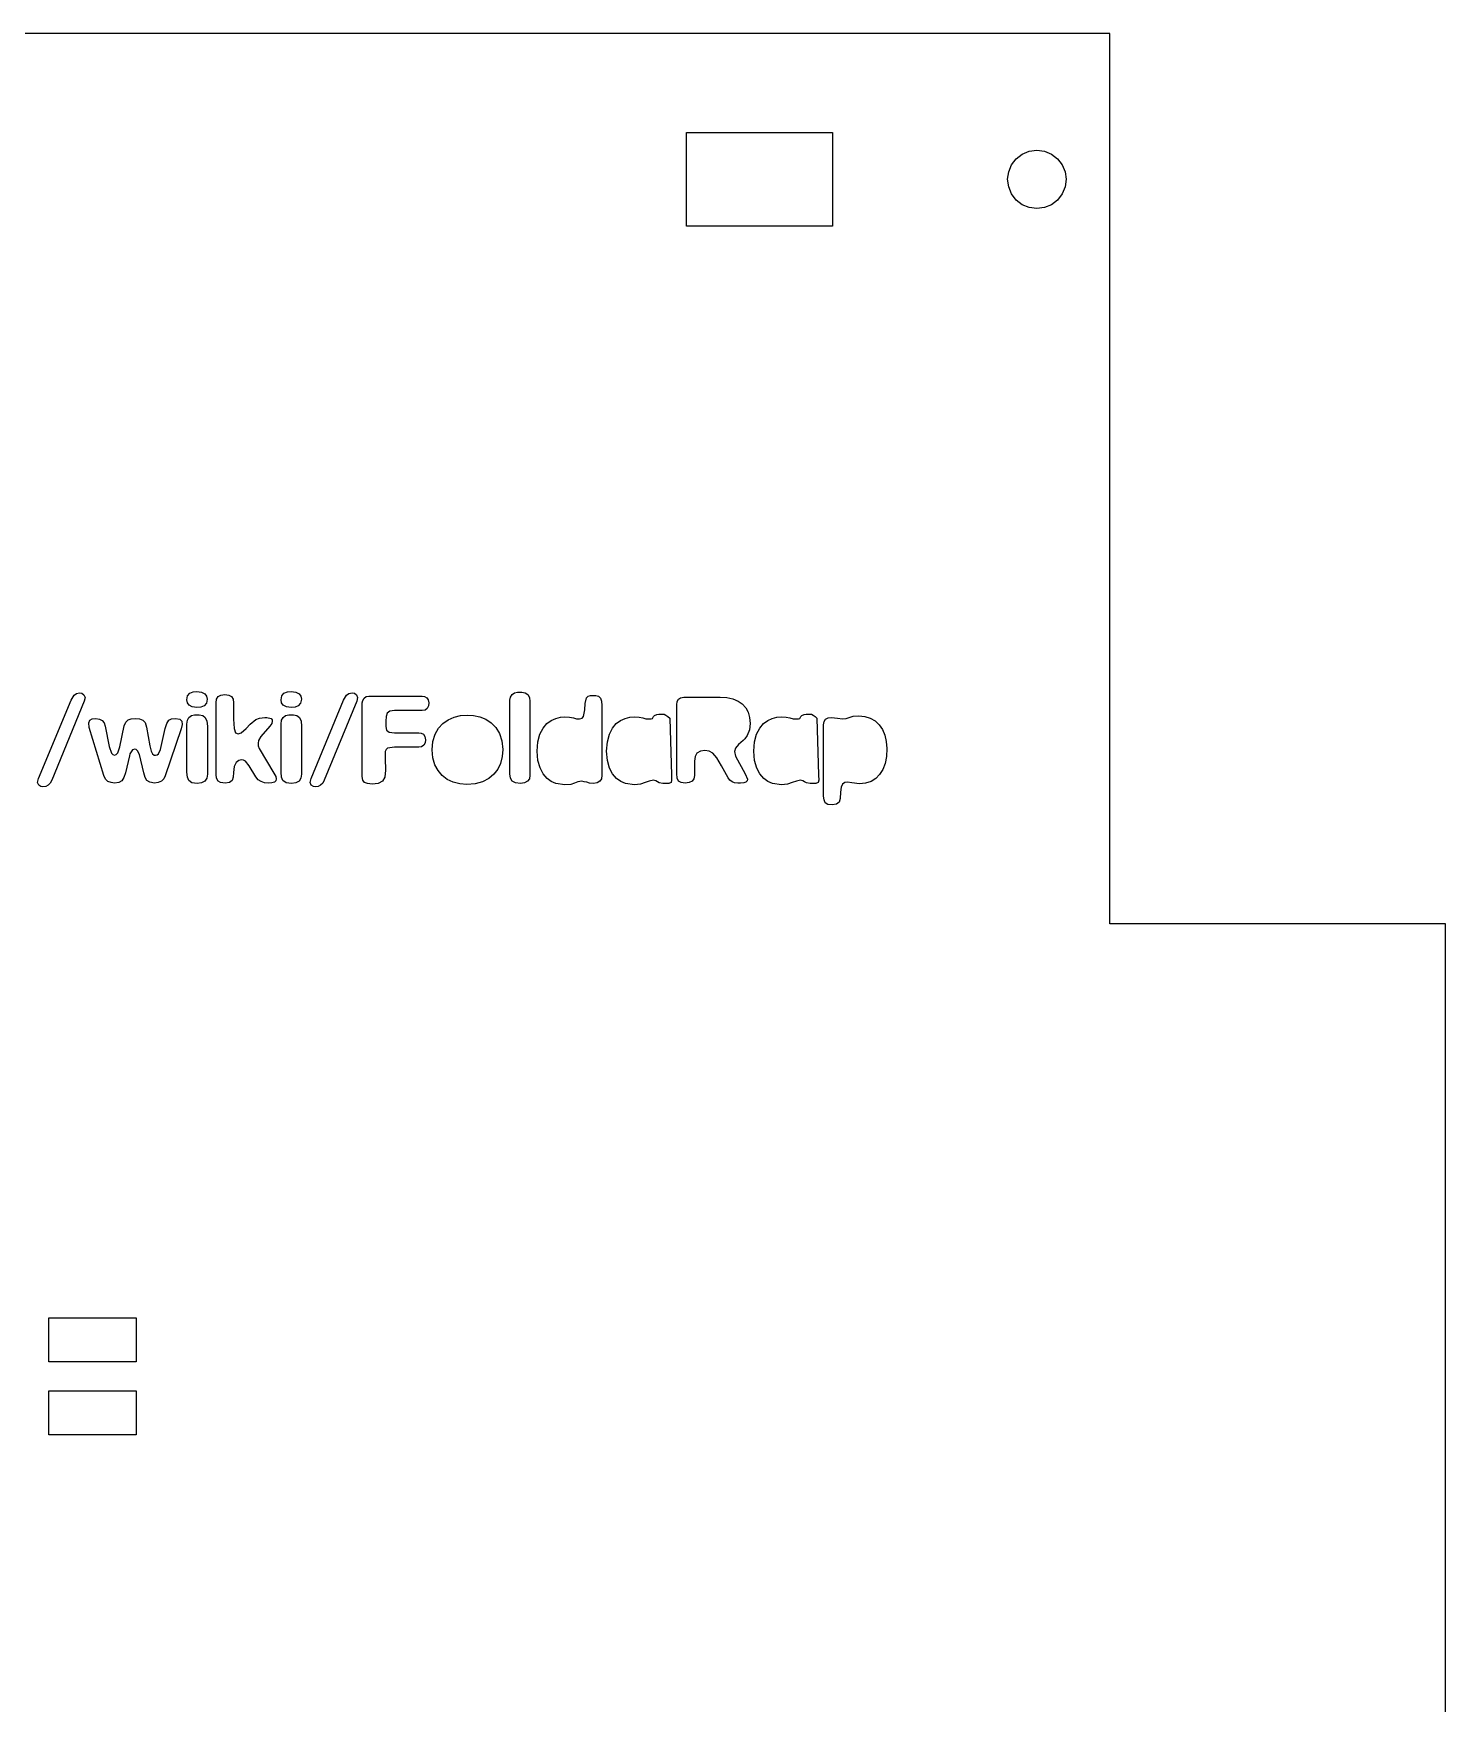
# Model space of a CAD drawing. Header units: metres. Extents: x -605 to -407, y -1056 to -716.
# Drawn here: x -503.4 to -406.6, y -830.8 to -716.4 of the extents above; entities that cross this region are included whole.
import ezdxf

# ---------------------------------------------------------------- set-up
doc = ezdxf.new("R2010")
doc.units = ezdxf.units.M

msp = doc.modelspace()

# ---------------------------------------------------------------- linework, layer by layer
at = {"layer": 'COMPONENT0'}
for points in [[(-406.63, -777.39, 0.03), (-429.63, -777.39, 0.03), (-429.63, -716.39, 0.03), (-581.63, -716.39, 0.03), (-581.63, -777.39, 0.03), (-604.63, -777.39, 0.03), (-604.63, -880.39, 0.03), (-581.63, -880.39, 0.03), (-581.63, -1056.39, 0.03), (-429.63, -1056.39, 0.03), (-429.63, -880.39, 0.03), (-406.63, -880.39, 0.03), (-406.63, -777.39, 0.03)], [(-458.63, -723.19, 0.03), (-448.63, -723.19, 0.03), (-448.63, -729.59, 0.03), (-458.63, -729.59, 0.03), (-458.63, -723.19, 0.03)], [(-436.05, -727.81, 0.03), (-436.36, -727.39, 0.03), (-436.56, -726.91, 0.03), (-436.63, -726.39, 0.03), (-436.56, -725.88, 0.03), (-436.36, -725.39, 0.03), (-436.05, -724.98, 0.03), (-435.63, -724.66, 0.03), (-435.15, -724.46, 0.03), (-434.63, -724.39, 0.03), (-434.11, -724.46, 0.03), (-433.63, -724.66, 0.03), (-433.22, -724.98, 0.03), (-432.9, -725.39, 0.03), (-432.7, -725.88, 0.03), (-432.63, -726.39, 0.03), (-432.7, -726.91, 0.03), (-432.9, -727.39, 0.03), (-433.22, -727.81, 0.03), (-433.63, -728.13, 0.03), (-434.11, -728.33, 0.03), (-434.63, -728.39, 0.03), (-435.15, -728.33, 0.03), (-435.63, -728.13, 0.03), (-436.05, -727.81, 0.03)], [(-502.32, -807.39, 0.03), (-502.32, -804.39, 0.03), (-496.32, -804.39, 0.03), (-496.32, -807.39, 0.03), (-502.32, -807.39, 0.03)], [(-496.32, -809.39, 0.03), (-496.32, -812.39, 0.03), (-502.32, -812.39, 0.03), (-502.32, -809.39, 0.03), (-496.32, -809.39, 0.03)]]:
    msp.add_polyline3d(points, dxfattribs=at)
at = {"layer": 'GROUP1'}
for p, q in [((-500.79, -762.08, 0.03), (-500.58, -761.73, 0.03)), ((-500.58, -761.73, 0.03), (-500.42, -761.61, 0.03)), ((-500.42, -761.61, 0.03), (-500.21, -761.57, 0.03)), ((-500.21, -761.57, 0.03), (-500.04, -761.6, 0.03)), ((-500.04, -761.6, 0.03), (-499.9, -761.7, 0.03)), ((-499.9, -761.7, 0.03), (-499.83, -761.88, 0.03)), ((-499.83, -761.88, 0.03), (-499.88, -762.15, 0.03)), ((-492.85, -762.04, 0.03), (-492.8, -761.77, 0.03)), ((-492.8, -761.77, 0.03), (-492.65, -761.6, 0.03)), ((-492.65, -761.6, 0.03), (-492.43, -761.51, 0.03)), ((-492.43, -761.51, 0.03), (-492.17, -761.48, 0.03)), ((-492.17, -761.48, 0.03), (-491.84, -761.52, 0.03)), ((-491.84, -761.52, 0.03), (-491.62, -761.63, 0.03)), ((-491.62, -761.63, 0.03), (-491.5, -761.8, 0.03)), ((-491.46, -762.01, 0.03), (-491.52, -762.28, 0.03)), ((-491.5, -761.8, 0.03), (-491.46, -762.01, 0.03)), ((-490.85, -762.25, 0.03), (-490.82, -762, 0.03)), ((-490.82, -762, 0.03), (-490.72, -761.83, 0.03)), ((-490.72, -761.83, 0.03), (-490.53, -761.72, 0.03)), ((-490.53, -761.72, 0.03), (-490.25, -761.69, 0.03)), ((-490.25, -761.69, 0.03), (-489.99, -761.72, 0.03)), ((-489.99, -761.72, 0.03), (-489.8, -761.83, 0.03)), ((-489.8, -761.83, 0.03), (-489.69, -762, 0.03)), ((-489.69, -762, 0.03), (-489.65, -762.25, 0.03)), ((-486.4, -762.04, 0.03), (-486.35, -761.77, 0.03)), ((-486.35, -761.77, 0.03), (-486.2, -761.6, 0.03)), ((-486.2, -761.6, 0.03), (-485.97, -761.51, 0.03)), ((-485.97, -761.51, 0.03), (-485.71, -761.48, 0.03)), ((-485.71, -761.48, 0.03), (-485.38, -761.52, 0.03)), ((-485.38, -761.52, 0.03), (-485.17, -761.63, 0.03)), ((-485.17, -761.63, 0.03), (-485.05, -761.8, 0.03)), ((-485.01, -762.01, 0.03), (-485.06, -762.28, 0.03)), ((-485.05, -761.8, 0.03), (-485.01, -762.01, 0.03)), ((-482.12, -762.08, 0.03), (-481.91, -761.73, 0.03)), ((-481.91, -761.73, 0.03), (-481.75, -761.61, 0.03)), ((-481.75, -761.61, 0.03), (-481.54, -761.57, 0.03)), ((-481.54, -761.57, 0.03), (-481.37, -761.6, 0.03)), ((-481.37, -761.6, 0.03), (-481.23, -761.7, 0.03)), ((-481.23, -761.7, 0.03), (-481.16, -761.88, 0.03)), ((-481.16, -761.88, 0.03), (-481.21, -762.15, 0.03)), ((-480.81, -762.09, 0.03), (-480.71, -761.93, 0.03)), ((-480.71, -761.93, 0.03), (-480.57, -761.82, 0.03)), ((-480.57, -761.82, 0.03), (-480.4, -761.79, 0.03)), ((-480.4, -761.79, 0.03), (-476.74, -761.79, 0.03)), ((-476.74, -761.79, 0.03), (-476.57, -761.82, 0.03)), ((-476.57, -761.82, 0.03), (-476.42, -761.91, 0.03)), ((-476.42, -761.91, 0.03), (-476.32, -762.05, 0.03)), ((-470.72, -762.08, 0.03), (-470.69, -761.86, 0.03)), ((-470.69, -761.86, 0.03), (-470.58, -761.68, 0.03)), ((-470.58, -761.68, 0.03), (-470.41, -761.56, 0.03)), ((-470.41, -761.56, 0.03), (-470.2, -761.52, 0.03)), ((-470.2, -761.52, 0.03), (-469.91, -761.52, 0.03)), ((-469.91, -761.52, 0.03), (-469.67, -761.56, 0.03)), ((-469.67, -761.56, 0.03), (-469.49, -761.68, 0.03)), ((-469.49, -761.68, 0.03), (-469.39, -761.89, 0.03)), ((-469.39, -761.89, 0.03), (-469.35, -762.17, 0.03)), ((-465.58, -762.3, 0.03), (-465.48, -761.91, 0.03)), ((-465.48, -761.91, 0.03), (-465.37, -761.8, 0.03)), ((-465.37, -761.8, 0.03), (-465.2, -761.76, 0.03)), ((-465.2, -761.76, 0.03), (-464.85, -761.76, 0.03)), ((-464.85, -761.76, 0.03), (-464.66, -761.8, 0.03)), ((-464.66, -761.8, 0.03), (-464.53, -761.93, 0.03)), ((-464.53, -761.93, 0.03), (-464.45, -762.14, 0.03)), ((-459.27, -762.16, 0.03), (-459.18, -762, 0.03)), ((-459.18, -762, 0.03), (-459.03, -761.9, 0.03)), ((-459.03, -761.9, 0.03), (-458.81, -761.86, 0.03)), ((-458.81, -761.86, 0.03), (-456.33, -761.86, 0.03)), ((-456.33, -761.86, 0.03), (-455.87, -761.89, 0.03)), ((-455.87, -761.89, 0.03), (-455.46, -761.98, 0.03)), ((-455.46, -761.98, 0.03), (-455.1, -762.13, 0.03)), ((-503.01, -767.43, 0.03), (-500.79, -762.08, 0.03)), ((-499.88, -762.15, 0.03), (-502.11, -767.55, 0.03)), ((-492.82, -762.25, 0.03), (-492.85, -762.04, 0.03)), ((-492.7, -762.42, 0.03), (-492.82, -762.25, 0.03)), ((-492.71, -763.25, 0.03), (-492.54, -763.12, 0.03)), ((-492.5, -762.53, 0.03), (-492.7, -762.42, 0.03)), ((-492.54, -763.12, 0.03), (-492.33, -763.08, 0.03)), ((-492.17, -762.57, 0.03), (-492.5, -762.53, 0.03)), ((-492.33, -763.08, 0.03), (-492.01, -763.08, 0.03)), ((-491.9, -762.54, 0.03), (-492.17, -762.57, 0.03)), ((-492.01, -763.08, 0.03), (-491.76, -763.13, 0.03)), ((-491.67, -762.45, 0.03), (-491.9, -762.54, 0.03)), ((-491.76, -763.13, 0.03), (-491.59, -763.27, 0.03)), ((-491.52, -762.28, 0.03), (-491.67, -762.45, 0.03)), ((-490.85, -767.16, 0.03), (-490.85, -762.25, 0.03)), ((-489.65, -762.25, 0.03), (-489.65, -763.37, 0.03)), ((-486.36, -762.25, 0.03), (-486.4, -762.04, 0.03)), ((-486.25, -762.42, 0.03), (-486.36, -762.25, 0.03)), ((-486.04, -762.53, 0.03), (-486.25, -762.42, 0.03)), ((-486.25, -763.25, 0.03), (-486.09, -763.12, 0.03)), ((-486.09, -763.12, 0.03), (-485.87, -763.08, 0.03)), ((-485.71, -762.57, 0.03), (-486.04, -762.53, 0.03)), ((-485.87, -763.08, 0.03), (-485.55, -763.08, 0.03)), ((-485.44, -762.54, 0.03), (-485.71, -762.57, 0.03)), ((-485.55, -763.08, 0.03), (-485.31, -763.13, 0.03)), ((-485.22, -762.45, 0.03), (-485.44, -762.54, 0.03)), ((-485.31, -763.13, 0.03), (-485.13, -763.27, 0.03)), ((-485.06, -762.28, 0.03), (-485.22, -762.45, 0.03)), ((-484.34, -767.43, 0.03), (-482.12, -762.08, 0.03)), ((-481.21, -762.15, 0.03), (-483.44, -767.55, 0.03)), ((-480.84, -762.26, 0.03), (-480.81, -762.09, 0.03)), ((-480.84, -767.29, 0.03), (-480.84, -762.26, 0.03)), ((-479.14, -762.96, 0.03), (-479.21, -763.19, 0.03)), ((-478.96, -762.83, 0.03), (-479.14, -762.96, 0.03)), ((-478.62, -762.79, 0.03), (-478.96, -762.83, 0.03)), ((-476.74, -762.79, 0.03), (-478.62, -762.79, 0.03)), ((-476.54, -762.75, 0.03), (-476.74, -762.79, 0.03)), ((-476.4, -762.64, 0.03), (-476.54, -762.75, 0.03)), ((-476.31, -762.47, 0.03), (-476.4, -762.64, 0.03)), ((-476.32, -762.05, 0.03), (-476.29, -762.26, 0.03)), ((-476.29, -762.26, 0.03), (-476.31, -762.47, 0.03)), ((-474.54, -763.24, 0.03), (-474.1, -763.13, 0.03)), ((-474.1, -763.13, 0.03), (-473.64, -763.1, 0.03)), ((-473.64, -763.1, 0.03), (-473.22, -763.13, 0.03)), ((-473.22, -763.13, 0.03), (-472.79, -763.22, 0.03)), ((-470.72, -767.11, 0.03), (-470.72, -762.08, 0.03)), ((-469.35, -762.17, 0.03), (-469.35, -767.2, 0.03)), ((-465.68, -763.18, 0.03), (-465.6, -762.73, 0.03)), ((-465.6, -762.73, 0.03), (-465.58, -762.3, 0.03)), ((-464.45, -762.14, 0.03), (-464.42, -762.44, 0.03)), ((-464.42, -762.44, 0.03), (-464.42, -767.21, 0.03)), ((-460.88, -763.2, 0.03), (-460.82, -763.13, 0.03)), ((-460.82, -763.13, 0.03), (-460.65, -763.05, 0.03)), ((-460.65, -763.05, 0.03), (-460.52, -763.03, 0.03)), ((-460.52, -763.03, 0.03), (-460.15, -763.03, 0.03)), ((-460.15, -763.03, 0.03), (-460.04, -763.09, 0.03)), ((-460.04, -763.09, 0.03), (-459.9, -763.2, 0.03)), ((-459.3, -762.39, 0.03), (-459.27, -762.16, 0.03)), ((-459.3, -767.09, 0.03), (-459.3, -762.39, 0.03)), ((-455.1, -762.13, 0.03), (-454.81, -762.33, 0.03)), ((-454.81, -762.33, 0.03), (-454.57, -762.59, 0.03)), ((-454.57, -762.59, 0.03), (-454.41, -762.9, 0.03)), ((-454.41, -762.9, 0.03), (-454.31, -763.26, 0.03)), ((-450.8, -763.2, 0.03), (-450.74, -763.13, 0.03)), ((-450.74, -763.13, 0.03), (-450.57, -763.05, 0.03)), ((-450.57, -763.05, 0.03), (-450.44, -763.03, 0.03)), ((-450.44, -763.03, 0.03), (-450.07, -763.03, 0.03)), ((-450.07, -763.03, 0.03), (-449.96, -763.09, 0.03)), ((-449.96, -763.09, 0.03), (-449.82, -763.2, 0.03)), ((-447.22, -763.17, 0.03), (-446.83, -763.14, 0.03)), ((-446.83, -763.14, 0.03), (-446.42, -763.18, 0.03)), ((-499.58, -763.63, 0.03), (-499.5, -763.44, 0.03)), ((-499.54, -763.95, 0.03), (-499.58, -763.63, 0.03)), ((-498.55, -767.24, 0.03), (-499.54, -763.95, 0.03)), ((-499.5, -763.44, 0.03), (-499.33, -763.36, 0.03)), ((-499.33, -763.36, 0.03), (-499.1, -763.33, 0.03)), ((-499.1, -763.33, 0.03), (-498.83, -763.37, 0.03)), ((-498.83, -763.37, 0.03), (-498.65, -763.46, 0.03)), ((-498.65, -763.46, 0.03), (-498.52, -763.63, 0.03)), ((-498.52, -763.63, 0.03), (-498.45, -763.86, 0.03)), ((-498.45, -763.86, 0.03), (-498.18, -765.25, 0.03)), ((-497.44, -765.27, 0.03), (-497.15, -763.84, 0.03)), ((-497.15, -763.84, 0.03), (-497.04, -763.57, 0.03)), ((-497.04, -763.57, 0.03), (-496.88, -763.41, 0.03)), ((-496.88, -763.41, 0.03), (-496.66, -763.34, 0.03)), ((-496.66, -763.34, 0.03), (-496.39, -763.32, 0.03)), ((-496.39, -763.32, 0.03), (-496.09, -763.34, 0.03)), ((-496.09, -763.34, 0.03), (-495.87, -763.43, 0.03)), ((-495.87, -763.43, 0.03), (-495.71, -763.61, 0.03)), ((-495.71, -763.61, 0.03), (-495.61, -763.91, 0.03)), ((-495.61, -763.91, 0.03), (-495.39, -765.21, 0.03)), ((-494.66, -765.44, 0.03), (-494.33, -764.02, 0.03)), ((-494.33, -764.02, 0.03), (-494.22, -763.66, 0.03)), ((-493.24, -764.04, 0.03), (-494.33, -767.26, 0.03)), ((-494.22, -763.66, 0.03), (-494.08, -763.45, 0.03)), ((-494.08, -763.45, 0.03), (-493.9, -763.36, 0.03)), ((-493.9, -763.36, 0.03), (-493.64, -763.33, 0.03)), ((-493.64, -763.33, 0.03), (-493.34, -763.38, 0.03)), ((-493.34, -763.38, 0.03), (-493.19, -763.52, 0.03)), ((-493.17, -763.74, 0.03), (-493.24, -764.04, 0.03)), ((-493.19, -763.52, 0.03), (-493.17, -763.74, 0.03)), ((-492.85, -763.71, 0.03), (-492.82, -763.45, 0.03)), ((-492.85, -767, 0.03), (-492.85, -763.71, 0.03)), ((-492.82, -763.45, 0.03), (-492.71, -763.25, 0.03)), ((-491.59, -763.27, 0.03), (-491.48, -763.51, 0.03)), ((-491.48, -763.51, 0.03), (-491.45, -763.85, 0.03)), ((-491.45, -763.85, 0.03), (-491.45, -767.14, 0.03)), ((-489.65, -763.37, 0.03), (-489.62, -764.02, 0.03)), ((-489.62, -764.02, 0.03), (-489.52, -764.31, 0.03)), ((-489.14, -764.32, 0.03), (-488.79, -764.02, 0.03)), ((-488.79, -764.02, 0.03), (-488.51, -763.71, 0.03)), ((-488.51, -763.71, 0.03), (-488.14, -763.39, 0.03)), ((-488.14, -763.39, 0.03), (-487.88, -763.3, 0.03)), ((-487.88, -763.3, 0.03), (-487.51, -763.27, 0.03)), ((-487.17, -763.85, 0.03), (-487.79, -764.55, 0.03)), ((-487.51, -763.27, 0.03), (-487.38, -763.27, 0.03)), ((-487.38, -763.27, 0.03), (-487.09, -763.33, 0.03)), ((-487.04, -763.66, 0.03), (-487.17, -763.85, 0.03)), ((-487.09, -763.33, 0.03), (-487.02, -763.41, 0.03)), ((-487, -763.51, 0.03), (-487.04, -763.66, 0.03)), ((-487.02, -763.41, 0.03), (-487, -763.51, 0.03)), ((-486.4, -763.71, 0.03), (-486.36, -763.45, 0.03)), ((-486.4, -767, 0.03), (-486.4, -763.71, 0.03)), ((-486.36, -763.45, 0.03), (-486.25, -763.25, 0.03)), ((-485.13, -763.27, 0.03), (-485.03, -763.51, 0.03)), ((-485.03, -763.51, 0.03), (-484.99, -763.85, 0.03)), ((-484.99, -763.85, 0.03), (-484.99, -767.14, 0.03)), ((-479.21, -763.19, 0.03), (-479.23, -763.5, 0.03)), ((-479.23, -763.5, 0.03), (-479.23, -763.88, 0.03)), ((-479.23, -763.88, 0.03), (-479.17, -764.12, 0.03)), ((-479.17, -764.12, 0.03), (-478.99, -764.26, 0.03)), ((-478.99, -764.26, 0.03), (-478.62, -764.3, 0.03)), ((-478.62, -764.3, 0.03), (-476.97, -764.3, 0.03)), ((-476.97, -764.3, 0.03), (-476.8, -764.33, 0.03)), ((-475.85, -764.41, 0.03), (-475.62, -764, 0.03)), ((-475.62, -764, 0.03), (-475.31, -763.67, 0.03)), ((-475.31, -763.67, 0.03), (-474.95, -763.42, 0.03)), ((-474.95, -763.42, 0.03), (-474.54, -763.24, 0.03)), ((-472.79, -763.22, 0.03), (-472.38, -763.38, 0.03)), ((-472.38, -763.38, 0.03), (-472.01, -763.62, 0.03)), ((-472.01, -763.62, 0.03), (-471.69, -763.94, 0.03)), ((-471.69, -763.94, 0.03), (-471.44, -764.35, 0.03)), ((-468.67, -764.4, 0.03), (-468.45, -764, 0.03)), ((-468.45, -764, 0.03), (-468.2, -763.68, 0.03)), ((-468.2, -763.68, 0.03), (-467.9, -763.46, 0.03)), ((-467.9, -763.46, 0.03), (-467.58, -763.32, 0.03)), ((-467.58, -763.32, 0.03), (-467.27, -763.24, 0.03)), ((-467.27, -763.24, 0.03), (-466.97, -763.22, 0.03)), ((-466.97, -763.22, 0.03), (-466.64, -763.24, 0.03)), ((-466.64, -763.24, 0.03), (-466.38, -763.29, 0.03)), ((-466.38, -763.29, 0.03), (-466.17, -763.34, 0.03)), ((-466.17, -763.34, 0.03), (-465.95, -763.36, 0.03)), ((-465.95, -763.36, 0.03), (-465.78, -763.31, 0.03)), ((-465.78, -763.31, 0.03), (-465.68, -763.18, 0.03)), ((-463.91, -764.4, 0.03), (-463.69, -763.99, 0.03)), ((-463.69, -763.99, 0.03), (-463.44, -763.68, 0.03)), ((-463.44, -763.68, 0.03), (-463.14, -763.46, 0.03)), ((-463.14, -763.46, 0.03), (-462.83, -763.32, 0.03)), ((-462.83, -763.32, 0.03), (-462.51, -763.24, 0.03)), ((-462.51, -763.24, 0.03), (-462.21, -763.22, 0.03)), ((-462.21, -763.22, 0.03), (-461.88, -763.24, 0.03)), ((-461.88, -763.24, 0.03), (-461.62, -763.29, 0.03)), ((-461.62, -763.29, 0.03), (-461.41, -763.34, 0.03)), ((-461.41, -763.34, 0.03), (-461.19, -763.36, 0.03)), ((-461.19, -763.36, 0.03), (-461.04, -763.35, 0.03)), ((-461.04, -763.35, 0.03), (-460.95, -763.33, 0.03)), ((-460.95, -763.33, 0.03), (-460.88, -763.2, 0.03)), ((-459.9, -763.2, 0.03), (-459.77, -763.3, 0.03)), ((-459.77, -763.3, 0.03), (-459.66, -767.21, 0.03)), ((-454.32, -764.1, 0.03), (-454.48, -764.5, 0.03)), ((-454.27, -763.68, 0.03), (-454.32, -764.1, 0.03)), ((-454.31, -763.26, 0.03), (-454.27, -763.68, 0.03)), ((-453.83, -764.4, 0.03), (-453.61, -763.99, 0.03)), ((-453.61, -763.99, 0.03), (-453.36, -763.68, 0.03)), ((-453.36, -763.68, 0.03), (-453.06, -763.46, 0.03)), ((-453.06, -763.46, 0.03), (-452.75, -763.32, 0.03)), ((-452.75, -763.32, 0.03), (-452.43, -763.24, 0.03)), ((-452.43, -763.24, 0.03), (-452.13, -763.22, 0.03)), ((-452.13, -763.22, 0.03), (-451.8, -763.24, 0.03)), ((-451.8, -763.24, 0.03), (-451.54, -763.29, 0.03)), ((-451.54, -763.29, 0.03), (-451.33, -763.34, 0.03)), ((-451.33, -763.34, 0.03), (-451.11, -763.36, 0.03)), ((-451.11, -763.36, 0.03), (-450.96, -763.35, 0.03)), ((-450.96, -763.35, 0.03), (-450.87, -763.33, 0.03)), ((-450.87, -763.33, 0.03), (-450.8, -763.2, 0.03)), ((-449.82, -763.2, 0.03), (-449.69, -763.3, 0.03)), ((-449.69, -763.3, 0.03), (-449.58, -767.21, 0.03)), ((-449.24, -763.76, 0.03), (-449.2, -763.53, 0.03)), ((-449.24, -768.64, 0.03), (-449.24, -763.76, 0.03)), ((-449.2, -763.53, 0.03), (-449.1, -763.37, 0.03)), ((-449.1, -763.37, 0.03), (-448.93, -763.28, 0.03)), ((-448.93, -763.28, 0.03), (-448.69, -763.25, 0.03)), ((-448.69, -763.25, 0.03), (-448.29, -763.3, 0.03)), ((-448.29, -763.3, 0.03), (-447.94, -763.35, 0.03)), ((-447.94, -763.35, 0.03), (-447.7, -763.32, 0.03)), ((-447.7, -763.32, 0.03), (-447.49, -763.25, 0.03)), ((-447.49, -763.25, 0.03), (-447.22, -763.17, 0.03)), ((-446.42, -763.18, 0.03), (-446.04, -763.3, 0.03)), ((-446.04, -763.3, 0.03), (-445.71, -763.49, 0.03)), ((-445.71, -763.49, 0.03), (-445.43, -763.75, 0.03)), ((-445.43, -763.75, 0.03), (-445.21, -764.08, 0.03)), ((-445.21, -764.08, 0.03), (-445.05, -764.46, 0.03)), ((-498.18, -765.25, 0.03), (-498.02, -765.71, 0.03)), ((-497.59, -765.69, 0.03), (-497.44, -765.27, 0.03)), ((-496.42, -765.43, 0.03), (-496.58, -765.48, 0.03)), ((-496.32, -765.46, 0.03), (-496.42, -765.43, 0.03)), ((-495.39, -765.21, 0.03), (-495.3, -765.56, 0.03)), ((-494.8, -765.74, 0.03), (-494.66, -765.44, 0.03)), ((-489.52, -764.31, 0.03), (-489.34, -764.38, 0.03)), ((-489.34, -764.38, 0.03), (-489.14, -764.32, 0.03)), ((-487.95, -764.83, 0.03), (-487.98, -765.01, 0.03)), ((-487.98, -765.01, 0.03), (-487.96, -765.21, 0.03)), ((-487.96, -765.21, 0.03), (-487.89, -765.38, 0.03)), ((-487.79, -764.55, 0.03), (-487.95, -764.83, 0.03)), ((-487.89, -765.38, 0.03), (-486.89, -767.07, 0.03)), ((-479.1, -765.36, 0.03), (-479.21, -765.45, 0.03)), ((-478.62, -765.3, 0.03), (-479.1, -765.36, 0.03)), ((-476.97, -765.3, 0.03), (-478.62, -765.3, 0.03)), ((-476.77, -765.26, 0.03), (-476.97, -765.3, 0.03)), ((-476.8, -764.33, 0.03), (-476.65, -764.41, 0.03)), ((-476.63, -765.16, 0.03), (-476.77, -765.26, 0.03)), ((-476.65, -764.41, 0.03), (-476.55, -764.56, 0.03)), ((-476.54, -765, 0.03), (-476.63, -765.16, 0.03)), ((-476.55, -764.56, 0.03), (-476.51, -764.79, 0.03)), ((-476.51, -764.79, 0.03), (-476.54, -765, 0.03)), ((-476.05, -765.47, 0.03), (-476, -764.9, 0.03)), ((-476, -764.9, 0.03), (-475.85, -764.41, 0.03)), ((-471.44, -764.35, 0.03), (-471.27, -764.85, 0.03)), ((-471.27, -764.85, 0.03), (-471.22, -765.45, 0.03)), ((-468.86, -765.56, 0.03), (-468.81, -764.92, 0.03)), ((-468.81, -764.92, 0.03), (-468.67, -764.4, 0.03)), ((-464.1, -765.56, 0.03), (-464.05, -764.92, 0.03)), ((-464.05, -764.92, 0.03), (-463.91, -764.4, 0.03)), ((-455.27, -765.36, 0.03), (-455.34, -765.59, 0.03)), ((-455.06, -765.1, 0.03), (-455.27, -765.36, 0.03)), ((-454.9, -764.97, 0.03), (-455.06, -765.1, 0.03)), ((-454.75, -764.84, 0.03), (-454.9, -764.97, 0.03)), ((-454.63, -764.71, 0.03), (-454.75, -764.84, 0.03)), ((-454.48, -764.5, 0.03), (-454.63, -764.71, 0.03)), ((-454.02, -765.56, 0.03), (-453.97, -764.92, 0.03)), ((-453.97, -764.92, 0.03), (-453.83, -764.4, 0.03)), ((-445.05, -764.46, 0.03), (-444.95, -764.9, 0.03)), ((-444.95, -764.9, 0.03), (-444.91, -765.39, 0.03)), ((-444.91, -765.39, 0.03), (-444.94, -765.93, 0.03)), ((-498.02, -765.71, 0.03), (-497.93, -765.8, 0.03)), ((-497.93, -765.8, 0.03), (-497.81, -765.83, 0.03)), ((-497.81, -765.83, 0.03), (-497.69, -765.79, 0.03)), ((-497.69, -765.79, 0.03), (-497.59, -765.69, 0.03)), ((-496.78, -765.89, 0.03), (-497.06, -767.05, 0.03)), ((-496.75, -765.75, 0.03), (-496.78, -765.89, 0.03)), ((-496.68, -765.6, 0.03), (-496.75, -765.75, 0.03)), ((-496.58, -765.48, 0.03), (-496.68, -765.6, 0.03)), ((-496.23, -765.54, 0.03), (-496.32, -765.46, 0.03)), ((-496.09, -765.79, 0.03), (-496.23, -765.54, 0.03)), ((-495.79, -767.06, 0.03), (-496.09, -765.79, 0.03)), ((-495.3, -765.56, 0.03), (-495.21, -765.74, 0.03)), ((-495.21, -765.74, 0.03), (-495.1, -765.83, 0.03)), ((-495.1, -765.83, 0.03), (-495, -765.85, 0.03)), ((-495, -765.85, 0.03), (-494.89, -765.82, 0.03)), ((-494.89, -765.82, 0.03), (-494.8, -765.74, 0.03)), ((-489.48, -766.35, 0.03), (-489.61, -766.62, 0.03)), ((-489.3, -766.2, 0.03), (-489.48, -766.35, 0.03)), ((-489.11, -766.15, 0.03), (-489.3, -766.2, 0.03)), ((-488.97, -766.18, 0.03), (-489.11, -766.15, 0.03)), ((-488.84, -766.26, 0.03), (-488.97, -766.18, 0.03)), ((-488.58, -766.58, 0.03), (-488.84, -766.26, 0.03)), ((-488.12, -767.33, 0.03), (-488.58, -766.58, 0.03)), ((-479.27, -765.59, 0.03), (-479.28, -766.07, 0.03)), ((-479.28, -766.07, 0.03), (-479.25, -766.86, 0.03)), ((-479.21, -765.45, 0.03), (-479.27, -765.59, 0.03)), ((-476.01, -766.02, 0.03), (-476.05, -765.47, 0.03)), ((-475.87, -766.49, 0.03), (-476.01, -766.02, 0.03)), ((-475.65, -766.9, 0.03), (-475.87, -766.49, 0.03)), ((-471.37, -766.4, 0.03), (-471.56, -766.8, 0.03)), ((-471.26, -765.94, 0.03), (-471.37, -766.4, 0.03)), ((-471.22, -765.45, 0.03), (-471.26, -765.94, 0.03)), ((-468.81, -766.2, 0.03), (-468.86, -765.56, 0.03)), ((-468.66, -766.71, 0.03), (-468.81, -766.2, 0.03)), ((-464.05, -766.2, 0.03), (-464.1, -765.56, 0.03)), ((-463.9, -766.72, 0.03), (-464.05, -766.2, 0.03)), ((-458.04, -765.93, 0.03), (-458.09, -766.24, 0.03)), ((-458.09, -766.24, 0.03), (-458.09, -767.23, 0.03)), ((-457.91, -765.7, 0.03), (-458.04, -765.93, 0.03)), ((-457.68, -765.57, 0.03), (-457.91, -765.7, 0.03)), ((-457.37, -765.52, 0.03), (-457.68, -765.57, 0.03)), ((-457.07, -765.56, 0.03), (-457.37, -765.52, 0.03)), ((-456.82, -765.71, 0.03), (-457.07, -765.56, 0.03)), ((-456.56, -766.03, 0.03), (-456.82, -765.71, 0.03)), ((-456.24, -766.56, 0.03), (-456.56, -766.03, 0.03)), ((-455.77, -767.4, 0.03), (-456.24, -766.56, 0.03)), ((-455.34, -765.59, 0.03), (-455.27, -765.91, 0.03)), ((-455.27, -765.91, 0.03), (-454.61, -767.11, 0.03)), ((-453.97, -766.2, 0.03), (-454.02, -765.56, 0.03)), ((-453.82, -766.72, 0.03), (-453.97, -766.2, 0.03)), ((-445.03, -766.41, 0.03), (-445.18, -766.82, 0.03)), ((-444.94, -765.93, 0.03), (-445.03, -766.41, 0.03)), ((-503.08, -767.72, 0.03), (-503.01, -767.43, 0.03)), ((-503, -767.89, 0.03), (-503.08, -767.72, 0.03)), ((-502.11, -767.55, 0.03), (-502.22, -767.75, 0.03)), ((-498.43, -767.48, 0.03), (-498.55, -767.24, 0.03)), ((-498.27, -767.64, 0.03), (-498.43, -767.48, 0.03)), ((-498.05, -767.72, 0.03), (-498.27, -767.64, 0.03)), ((-497.8, -767.75, 0.03), (-498.05, -767.72, 0.03)), ((-497.51, -767.71, 0.03), (-497.8, -767.75, 0.03)), ((-497.3, -767.59, 0.03), (-497.51, -767.71, 0.03)), ((-497.16, -767.38, 0.03), (-497.3, -767.59, 0.03)), ((-497.06, -767.05, 0.03), (-497.16, -767.38, 0.03)), ((-495.71, -767.37, 0.03), (-495.79, -767.06, 0.03)), ((-495.59, -767.58, 0.03), (-495.71, -767.37, 0.03)), ((-495.39, -767.7, 0.03), (-495.59, -767.58, 0.03)), ((-495.07, -767.75, 0.03), (-495.39, -767.7, 0.03)), ((-494.81, -767.72, 0.03), (-495.07, -767.75, 0.03)), ((-494.59, -767.63, 0.03), (-494.81, -767.72, 0.03)), ((-494.44, -767.47, 0.03), (-494.59, -767.63, 0.03)), ((-494.33, -767.26, 0.03), (-494.44, -767.47, 0.03)), ((-492.82, -767.34, 0.03), (-492.85, -767, 0.03)), ((-492.73, -767.58, 0.03), (-492.82, -767.34, 0.03)), ((-492.52, -767.73, 0.03), (-492.73, -767.58, 0.03)), ((-492.15, -767.77, 0.03), (-492.52, -767.73, 0.03)), ((-491.84, -767.73, 0.03), (-492.15, -767.77, 0.03)), ((-491.62, -767.62, 0.03), (-491.84, -767.73, 0.03)), ((-491.49, -767.42, 0.03), (-491.62, -767.62, 0.03)), ((-491.45, -767.14, 0.03), (-491.49, -767.42, 0.03)), ((-490.82, -767.42, 0.03), (-490.85, -767.16, 0.03)), ((-490.72, -767.61, 0.03), (-490.82, -767.42, 0.03)), ((-490.54, -767.72, 0.03), (-490.72, -767.61, 0.03)), ((-490.23, -767.76, 0.03), (-490.54, -767.72, 0.03)), ((-489.93, -767.71, 0.03), (-490.23, -767.76, 0.03)), ((-489.76, -767.58, 0.03), (-489.93, -767.71, 0.03)), ((-489.68, -767.35, 0.03), (-489.76, -767.58, 0.03)), ((-489.65, -767.03, 0.03), (-489.68, -767.35, 0.03)), ((-489.61, -766.62, 0.03), (-489.65, -767.03, 0.03)), ((-487.97, -767.52, 0.03), (-488.12, -767.33, 0.03)), ((-487.77, -767.65, 0.03), (-487.97, -767.52, 0.03)), ((-487.54, -767.73, 0.03), (-487.77, -767.65, 0.03)), ((-487.26, -767.76, 0.03), (-487.54, -767.73, 0.03)), ((-486.86, -767.69, 0.03), (-487.03, -767.74, 0.03)), ((-486.89, -767.07, 0.03), (-486.77, -767.3, 0.03)), ((-486.76, -767.6, 0.03), (-486.86, -767.69, 0.03)), ((-486.77, -767.3, 0.03), (-486.73, -767.47, 0.03)), ((-486.73, -767.47, 0.03), (-486.76, -767.6, 0.03)), ((-486.37, -767.34, 0.03), (-486.4, -767, 0.03)), ((-486.27, -767.58, 0.03), (-486.37, -767.34, 0.03)), ((-486.06, -767.73, 0.03), (-486.27, -767.58, 0.03)), ((-485.69, -767.77, 0.03), (-486.06, -767.73, 0.03)), ((-485.39, -767.73, 0.03), (-485.69, -767.77, 0.03)), ((-485.17, -767.62, 0.03), (-485.39, -767.73, 0.03)), ((-485.04, -767.42, 0.03), (-485.17, -767.62, 0.03)), ((-484.99, -767.14, 0.03), (-485.04, -767.42, 0.03)), ((-484.41, -767.72, 0.03), (-484.34, -767.43, 0.03)), ((-484.33, -767.89, 0.03), (-484.41, -767.72, 0.03)), ((-483.44, -767.55, 0.03), (-483.55, -767.75, 0.03)), ((-480.8, -767.55, 0.03), (-480.84, -767.29, 0.03)), ((-480.69, -767.71, 0.03), (-480.8, -767.55, 0.03)), ((-480.48, -767.79, 0.03), (-480.69, -767.71, 0.03)), ((-479.46, -767.63, 0.03), (-479.75, -767.78, 0.03)), ((-479.3, -767.34, 0.03), (-479.46, -767.63, 0.03)), ((-479.25, -766.86, 0.03), (-479.3, -767.34, 0.03)), ((-475.37, -767.24, 0.03), (-475.65, -766.9, 0.03)), ((-475.02, -767.5, 0.03), (-475.37, -767.24, 0.03)), ((-474.62, -767.69, 0.03), (-475.02, -767.5, 0.03)), ((-474.16, -767.8, 0.03), (-474.62, -767.69, 0.03)), ((-472.6, -767.66, 0.03), (-473.1, -767.8, 0.03)), ((-472.17, -767.44, 0.03), (-472.6, -767.66, 0.03)), ((-471.83, -767.15, 0.03), (-472.17, -767.44, 0.03)), ((-471.56, -766.8, 0.03), (-471.83, -767.15, 0.03)), ((-470.68, -767.41, 0.03), (-470.72, -767.11, 0.03)), ((-470.56, -767.61, 0.03), (-470.68, -767.41, 0.03)), ((-470.34, -767.73, 0.03), (-470.56, -767.61, 0.03)), ((-470, -767.77, 0.03), (-470.34, -767.73, 0.03)), ((-469.72, -767.73, 0.03), (-470, -767.77, 0.03)), ((-469.51, -767.62, 0.03), (-469.72, -767.73, 0.03)), ((-469.39, -767.45, 0.03), (-469.51, -767.62, 0.03)), ((-469.35, -767.2, 0.03), (-469.39, -767.45, 0.03)), ((-468.45, -767.12, 0.03), (-468.66, -766.71, 0.03)), ((-468.18, -767.43, 0.03), (-468.45, -767.12, 0.03)), ((-467.89, -767.65, 0.03), (-468.18, -767.43, 0.03)), ((-467.57, -767.78, 0.03), (-467.89, -767.65, 0.03)), ((-466.08, -767.67, 0.03), (-466.3, -767.76, 0.03)), ((-465.81, -767.63, 0.03), (-466.08, -767.67, 0.03)), ((-465.63, -767.66, 0.03), (-465.81, -767.63, 0.03)), ((-465.46, -767.7, 0.03), (-465.63, -767.66, 0.03)), ((-465.28, -767.75, 0.03), (-465.46, -767.7, 0.03)), ((-464.56, -767.63, 0.03), (-464.74, -767.74, 0.03)), ((-464.46, -767.46, 0.03), (-464.56, -767.63, 0.03)), ((-464.42, -767.21, 0.03), (-464.46, -767.46, 0.03)), ((-463.69, -767.12, 0.03), (-463.9, -766.72, 0.03)), ((-463.42, -767.43, 0.03), (-463.69, -767.12, 0.03)), ((-463.13, -767.65, 0.03), (-463.42, -767.43, 0.03)), ((-462.81, -767.78, 0.03), (-463.13, -767.65, 0.03)), ((-461.46, -767.72, 0.03), (-461.78, -767.83, 0.03)), ((-461.18, -767.61, 0.03), (-461.46, -767.72, 0.03)), ((-460.89, -767.56, 0.03), (-461.18, -767.61, 0.03)), ((-460.73, -767.6, 0.03), (-460.89, -767.56, 0.03)), ((-460.62, -767.67, 0.03), (-460.73, -767.6, 0.03)), ((-460.49, -767.74, 0.03), (-460.62, -767.67, 0.03)), ((-459.68, -767.71, 0.03), (-459.84, -767.77, 0.03)), ((-459.65, -767.55, 0.03), (-459.68, -767.71, 0.03)), ((-459.66, -767.21, 0.03), (-459.65, -767.55, 0.03)), ((-459.27, -767.42, 0.03), (-459.3, -767.09, 0.03)), ((-459.18, -767.62, 0.03), (-459.27, -767.42, 0.03)), ((-459, -767.72, 0.03), (-459.18, -767.62, 0.03)), ((-458.71, -767.76, 0.03), (-459, -767.72, 0.03)), ((-458.44, -767.72, 0.03), (-458.71, -767.76, 0.03)), ((-458.24, -767.62, 0.03), (-458.44, -767.72, 0.03)), ((-458.13, -767.46, 0.03), (-458.24, -767.62, 0.03)), ((-458.09, -767.23, 0.03), (-458.13, -767.46, 0.03)), ((-455.65, -767.56, 0.03), (-455.77, -767.4, 0.03)), ((-455.51, -767.67, 0.03), (-455.65, -767.56, 0.03)), ((-455.33, -767.73, 0.03), (-455.51, -767.67, 0.03)), ((-455.12, -767.76, 0.03), (-455.33, -767.73, 0.03)), ((-454.57, -767.69, 0.03), (-454.71, -767.74, 0.03)), ((-454.61, -767.11, 0.03), (-454.45, -767.48, 0.03)), ((-454.48, -767.6, 0.03), (-454.57, -767.69, 0.03)), ((-454.45, -767.48, 0.03), (-454.48, -767.6, 0.03)), ((-453.61, -767.12, 0.03), (-453.82, -766.72, 0.03)), ((-453.34, -767.43, 0.03), (-453.61, -767.12, 0.03)), ((-453.05, -767.65, 0.03), (-453.34, -767.43, 0.03)), ((-452.73, -767.78, 0.03), (-453.05, -767.65, 0.03)), ((-451.38, -767.72, 0.03), (-451.7, -767.83, 0.03)), ((-451.1, -767.61, 0.03), (-451.38, -767.72, 0.03)), ((-450.81, -767.56, 0.03), (-451.1, -767.61, 0.03)), ((-450.65, -767.6, 0.03), (-450.81, -767.56, 0.03)), ((-450.54, -767.67, 0.03), (-450.65, -767.6, 0.03)), ((-450.41, -767.74, 0.03), (-450.54, -767.67, 0.03)), ((-449.6, -767.71, 0.03), (-449.76, -767.77, 0.03)), ((-449.57, -767.55, 0.03), (-449.6, -767.71, 0.03)), ((-449.58, -767.21, 0.03), (-449.57, -767.55, 0.03)), ((-447.79, -767.71, 0.03), (-447.95, -767.82, 0.03)), ((-447.6, -767.68, 0.03), (-447.79, -767.71, 0.03)), ((-447.3, -767.74, 0.03), (-447.6, -767.68, 0.03)), ((-445.99, -767.64, 0.03), (-446.36, -767.76, 0.03)), ((-445.66, -767.44, 0.03), (-445.99, -767.64, 0.03)), ((-445.4, -767.17, 0.03), (-445.66, -767.44, 0.03)), ((-445.18, -766.82, 0.03), (-445.4, -767.17, 0.03)), ((-502.86, -767.98, 0.03), (-503, -767.89, 0.03)), ((-502.71, -768.01, 0.03), (-502.86, -767.98, 0.03)), ((-502.52, -767.98, 0.03), (-502.71, -768.01, 0.03)), ((-502.36, -767.9, 0.03), (-502.52, -767.98, 0.03)), ((-502.22, -767.75, 0.03), (-502.36, -767.9, 0.03)), ((-487.03, -767.74, 0.03), (-487.26, -767.76, 0.03)), ((-484.19, -767.98, 0.03), (-484.33, -767.89, 0.03)), ((-484.04, -768.01, 0.03), (-484.19, -767.98, 0.03)), ((-483.85, -767.98, 0.03), (-484.04, -768.01, 0.03)), ((-483.69, -767.9, 0.03), (-483.85, -767.98, 0.03)), ((-483.55, -767.75, 0.03), (-483.69, -767.9, 0.03)), ((-480.16, -767.82, 0.03), (-480.48, -767.79, 0.03)), ((-479.75, -767.78, 0.03), (-480.16, -767.82, 0.03)), ((-473.68, -767.84, 0.03), (-474.16, -767.8, 0.03)), ((-473.1, -767.8, 0.03), (-473.68, -767.84, 0.03)), ((-466.96, -767.88, 0.03), (-467.57, -767.78, 0.03)), ((-466.56, -767.84, 0.03), (-466.96, -767.88, 0.03)), ((-466.3, -767.76, 0.03), (-466.56, -767.84, 0.03)), ((-465, -767.77, 0.03), (-465.28, -767.75, 0.03)), ((-464.74, -767.74, 0.03), (-465, -767.77, 0.03)), ((-462.2, -767.88, 0.03), (-462.81, -767.78, 0.03)), ((-461.78, -767.83, 0.03), (-462.2, -767.88, 0.03)), ((-460.24, -767.78, 0.03), (-460.49, -767.74, 0.03)), ((-459.84, -767.77, 0.03), (-460.24, -767.78, 0.03)), ((-454.92, -767.76, 0.03), (-455.12, -767.76, 0.03)), ((-454.71, -767.74, 0.03), (-454.92, -767.76, 0.03)), ((-452.12, -767.88, 0.03), (-452.73, -767.78, 0.03)), ((-451.7, -767.83, 0.03), (-452.12, -767.88, 0.03)), ((-450.16, -767.78, 0.03), (-450.41, -767.74, 0.03)), ((-449.76, -767.77, 0.03), (-450.16, -767.78, 0.03)), ((-449.21, -768.91, 0.03), (-449.24, -768.64, 0.03)), ((-448.1, -768.8, 0.03), (-448.18, -769.06, 0.03)), ((-448.08, -768.38, 0.03), (-448.1, -768.8, 0.03)), ((-448.04, -768.03, 0.03), (-448.08, -768.38, 0.03)), ((-447.95, -767.82, 0.03), (-448.04, -768.03, 0.03)), ((-446.79, -767.8, 0.03), (-447.3, -767.74, 0.03)), ((-446.36, -767.76, 0.03), (-446.79, -767.8, 0.03)), ((-449.12, -769.1, 0.03), (-449.21, -768.91, 0.03)), ((-448.94, -769.21, 0.03), (-449.12, -769.1, 0.03)), ((-448.66, -769.24, 0.03), (-448.94, -769.21, 0.03)), ((-448.36, -769.2, 0.03), (-448.66, -769.24, 0.03)), ((-448.18, -769.06, 0.03), (-448.36, -769.2, 0.03))]:
    msp.add_line(p, q, dxfattribs=at)

doc.saveas('drawing.dxf')
